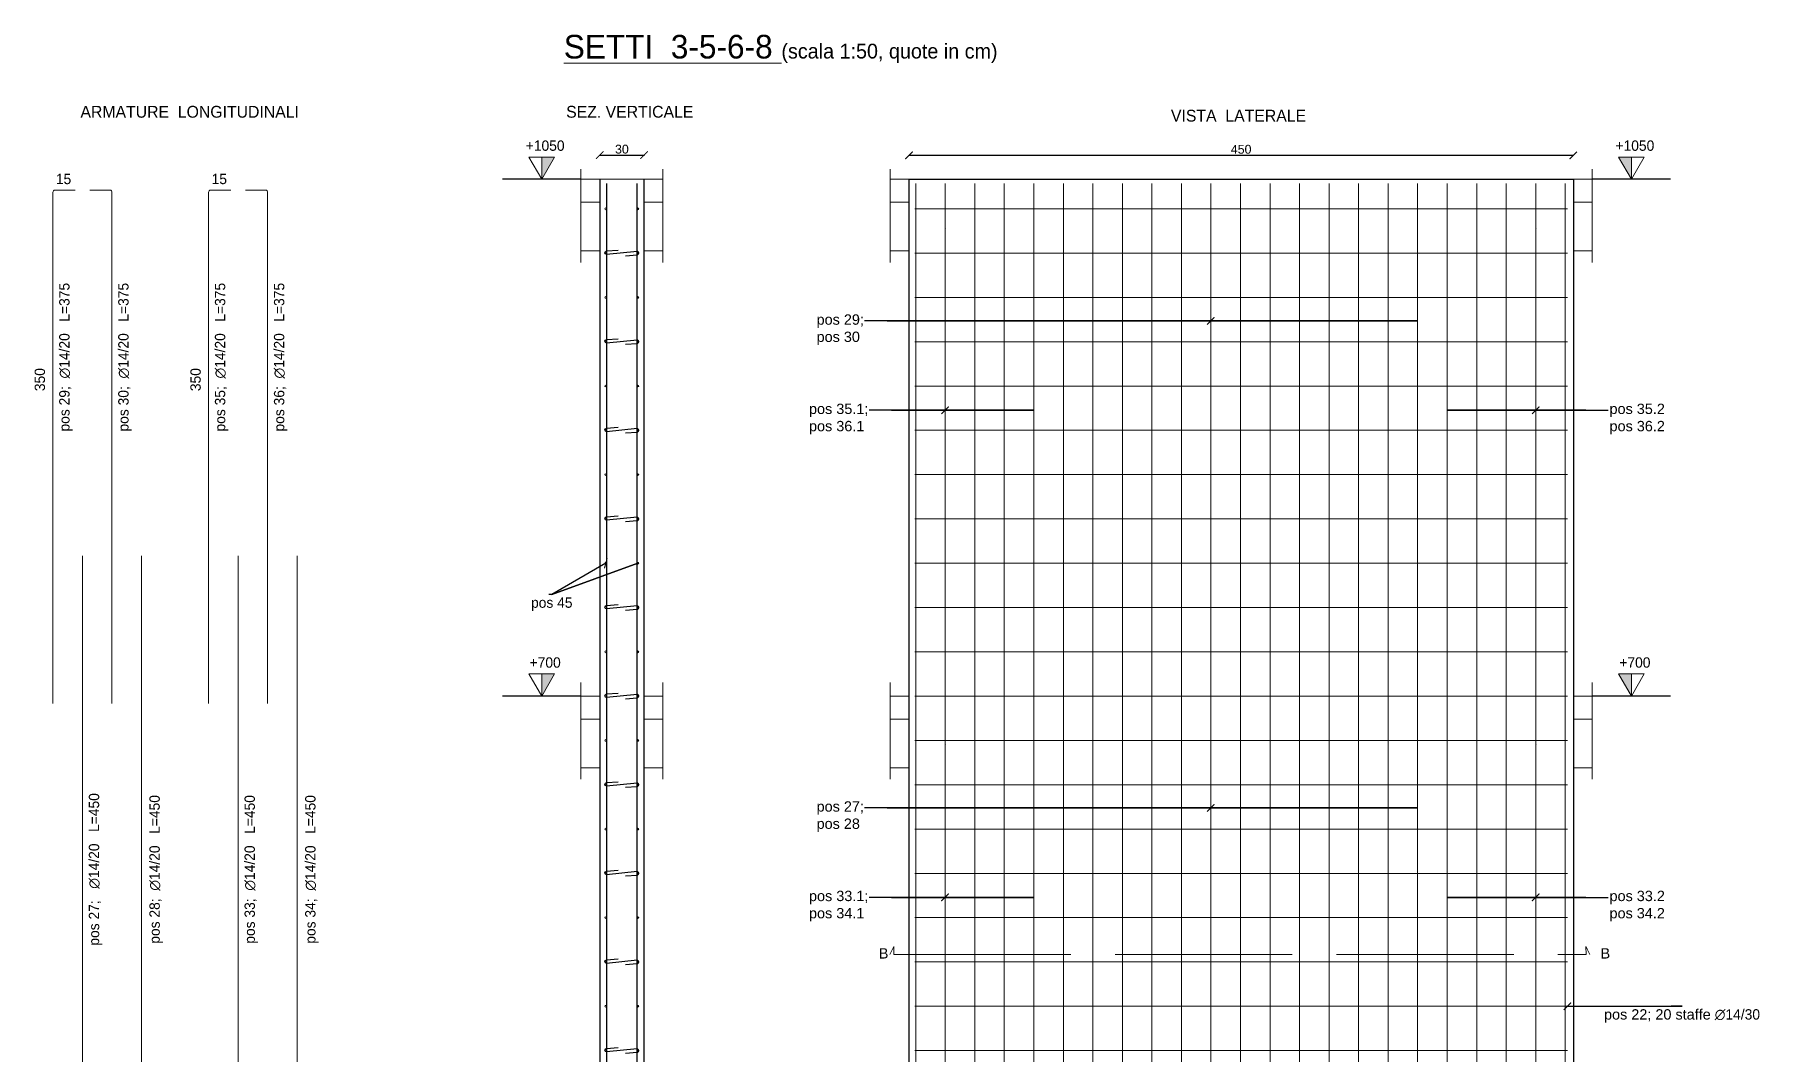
# Model space of a CAD drawing. Header units: millimetres. Extents: x 1415 to 3549, y 2194 to 4677.
# Drawn here: x 1717.01 to 1728.7, y 2320.53 to 2327.43 of the extents above; entities that cross this region are included whole.
import ezdxf
from ezdxf import colors
from ezdxf.entities.mleader import LeaderData, LeaderLine
from ezdxf.math import Vec2, Vec3

# ---------------------------------------------------------------- set-up
doc = ezdxf.new("R2010")
doc.units = ezdxf.units.MM
doc.linetypes.add('ACAD_ISO02W100', pattern=[15, 12, -3])
doc.layers.get('0').update_dxf_attribs({"plot": 0})
for name, color, linetype, lineweight in [('armature longitudinali', 5, 'Continuous', 9), ('Layer3', 7, 'Continuous', 15), ('Layer4', 7, 'Continuous', 15), ('quote', 252, 'Continuous', 5), ('Setti', 5, 'Continuous', 30), ('sezione', 18, 'ACAD_ISO02W100', 20), ('staffe', 10, 'Continuous', 9)]:
    doc.layers.add(name, color=color, linetype=linetype, lineweight=lineweight)
doc.layers.add('linea tratteggiata', color=221, linetype='ACAD_ISO02W100')
doc.styles.add('per i setti', font='ARIALN.TTF')
doc.styles.get("Standard").update_dxf_attribs({"font": 'arial.ttf'})
doc.dimstyles.new('quote c.a 2', dxfattribs={"dimtxt": 0.06, "dimasz": 0.05, "dimexe": 0.0005, "dimexo": 0.0015, "dimgap": 0.01, "dimtad": 2, "dimdec": 0, "dimlfac": 100, "dimzin": 0, "dimdsep": 46, "dimtxsty": 'Standard', "dimblk": 'ARCHTICK', "dimcen": 0, "dimclre": 252, "dimadec": 0, "dimazin": 2, "dimtfac": 1, "dimtdec": 0, "dimtofl": 0, "dimtmove": 0, "dimatfit": 3, "dimfxl": 0.0035, "dimfxlon": 1, "dimtolj": 1, "dimtzin": 0, "dimarcsym": 0})

# ---------------------------------------------------------------- blocks, each defined once
blk = doc.blocks.new('*U119')
at = {"layer": 'staffe'}
blk.add_lwpolyline([(-2.21, 0), (2.21, 0)], dxfattribs=at)
blk = doc.blocks.new('*U120')
at = {"layer": 'Layer4', "color": 0, "linetype": 'ByBlock', "lineweight": -2, "transparency": 16777216}
for p in [(0, 4.55), (0, 4.375), (0, 4.2), (0, 4.025), (0, 3.85), (0, 3.675), (0, 3.5), (0, 3.325), (0, 3.15), (0, 2.975), (0, 2.8), (0, 2.625), (0, 2.45), (0, 2.275), (0, 2.1), (0, 1.925), (0, 1.75), (0, 1.575), (0, 1.4), (0, 1.225), (0, 1.05), (0, 0.875), (0, 0.7), (0, 0.525), (0, 0.35), (0, 0.175), (0, 0)]:
    blk.add_blockref('*U119', p, dxfattribs=at)
blk = doc.blocks.new('*U121')
at = {"layer": 'armature longitudinali'}
blk.add_lwpolyline([(0, -5.236), (0, 5.236)], dxfattribs=at)
blk = doc.blocks.new('*U122')
at = {"layer": 'Layer4', "color": 0, "linetype": 'ByBlock', "lineweight": -2, "transparency": 16777216}
for p in [(0, 0), (0.2, 0), (0.4, 0), (0.6, 0), (0.8, 0), (1, 0), (1.2, 0), (1.4, 0), (1.6, 0), (1.8, 0), (2, 0), (2.2, 0), (2.4, 0), (2.6, 0), (2.8, 0), (3, 0), (3.2, 0), (3.4, 0), (3.6, 0), (3.8, 0), (4, 0), (4.2, 0), (4.4, 0)]:
    blk.add_blockref('*U121', p, dxfattribs=at)
blk = doc.blocks.new('*U133')
at = {"layer": 'armature longitudinali'}
h = blk.add_hatch(color=256, dxfattribs=at)
h.dxf.hatch_style = 1
h.paths.add_polyline_path([(-0.103, 0, 1), (-0.115, 0, 1)])
h.paths.add_polyline_path([(0.115, 0, 1), (0.103, 0, 1)])
h = blk.add_hatch(color=256, dxfattribs=at)
h.dxf.hatch_style = 1
h.paths.add_polyline_path([(0.103, 0, 1), (0.115, 0, 1)])
for centre in [(-0.109, 0), (0.109, 0)]:
    blk.add_circle(centre, 0.00599, dxfattribs=at)
blk = doc.blocks.new('*U134')
at = {"layer": 'armature longitudinali', "color": 0, "linetype": 'ByBlock', "lineweight": -2, "transparency": 16777216}
for p in [(0, 4.55), (0, 4.375), (0, 4.2), (0, 4.025), (0, 3.85), (0, 3.675), (0, 3.5), (0, 3.325), (0, 3.15), (0, 2.975), (0, 2.8), (0, 2.625), (0, 2.45), (0, 2.275), (0, 2.1), (0, 1.925), (0, 1.75), (0, 1.575), (0, 1.4), (0, 1.225), (0, 1.05), (0, 0.875), (0, 0.7), (0, 0.525), (0, 0.35), (0, 0.175), (0, 0)]:
    blk.add_blockref('*U133', p, dxfattribs=at)
blk = doc.blocks.new('*U131')
at = {"layer": 'staffe', "lineweight": 30}
blk.add_lwpolyline([(0.024, -0.019), (0.103, -0.013, 1.019512), (0.103, 0.01), (-0.103, -0.011, -0.98032), (-0.103, 0.013), (-0.025, 0.019)], format="xyb", dxfattribs=at)
blk = doc.blocks.new('*U132')
at = {"layer": 'armature longitudinali', "color": 0, "linetype": 'ByBlock', "lineweight": -2, "transparency": 16777216}
for p in [(0, 5.4), (0, 4.8), (0, 4.2), (0, 3.6), (0, 3), (0, 2.4), (0, 1.8), (0, 1.2), (0, 0.6), (0, 0)]:
    blk.add_blockref('*U131', p, dxfattribs=at)
blk = doc.blocks.new('_ArchTick')
at = {"color": 0, "linetype": 'ByBlock', "const_width": 0.15}
blk.add_lwpolyline([(-0.5, -0.5), (0.5, 0.5)], dxfattribs=at)
blk = doc.blocks.new('*D136')
at = {"layer": 'Defpoints', "color": 0, "transparency": 16777216}
for p in [(1721.139, 2326.614), (1720.839, 2326.45), (1721.139, 2326.45)]:
    blk.add_point(p, dxfattribs=at)
at = {"layer": 'quote', "color": 252, "lineweight": -2, "transparency": 16777216}
for p, q in [((1720.839, 2326.61), (1720.839, 2326.614)), ((1721.139, 2326.61), (1721.139, 2326.614))]:
    blk.add_line(p, q, dxfattribs=at)
at = {"layer": 'quote', "color": 0, "linetype": 'Continuous', "lineweight": -2, "transparency": 16777216}
blk.add_line((1720.839, 2326.614), (1721.139, 2326.614), dxfattribs=at)
at = {"layer": 'quote', "color": 0, "lineweight": -2, "transparency": 16777216, "xscale": 0.05, "yscale": 0.05, "zscale": 0.05, "rotation": 180}
blk.add_blockref('_ArchTick', (1720.839, 2326.614), dxfattribs=at)
at = {"layer": 'quote', "color": 0, "lineweight": -2, "transparency": 16777216, "xscale": 0.05, "yscale": 0.05, "zscale": 0.05}
blk.add_blockref('_ArchTick', (1721.139, 2326.614), dxfattribs=at)
at = {"layer": 'quote', "color": 0, "transparency": 16777216, "insert": (1720.989, 2326.654), "char_height": 0.06, "attachment_point": 5}
blk.add_mtext('\\A1;30', dxfattribs=at)
blk = doc.blocks.new('*D141')
at = {"layer": 'Defpoints', "color": 0, "transparency": 16777216}
for p in [(1722.934, 2326.612), (1722.934, 2326.45), (1727.434, 2326.45)]:
    blk.add_point(p, dxfattribs=at)
at = {"layer": 'quote', "color": 252, "lineweight": -2, "transparency": 16777216}
for p, q in [((1722.934, 2326.609), (1722.934, 2326.613)), ((1727.434, 2326.609), (1727.434, 2326.613))]:
    blk.add_line(p, q, dxfattribs=at)
at = {"layer": 'quote', "color": 0, "linetype": 'Continuous', "lineweight": -2, "transparency": 16777216}
blk.add_line((1727.434, 2326.612), (1722.934, 2326.612), dxfattribs=at)
at = {"layer": 'quote', "color": 0, "lineweight": -2, "transparency": 16777216, "xscale": 0.05, "yscale": 0.05, "zscale": 0.05, "rotation": 180}
blk.add_blockref('_ArchTick', (1722.934, 2326.612), dxfattribs=at)
at = {"layer": 'quote', "color": 0, "lineweight": -2, "transparency": 16777216, "xscale": 0.05, "yscale": 0.05, "zscale": 0.05}
blk.add_blockref('_ArchTick', (1727.434, 2326.612), dxfattribs=at)
at = {"layer": 'quote', "color": 0, "transparency": 16777216, "insert": (1725.184, 2326.653), "char_height": 0.06, "attachment_point": 5}
blk.add_mtext('\\A1;450', dxfattribs=at)
blk = doc.blocks.new('*U391')
at = {"layer": 'staffe'}
blk.add_lwpolyline([(-2.21, 0), (2.21, 0)], dxfattribs=at)
blk = doc.blocks.new('*U392')
at = {"layer": 'Layer4', "color": 0, "linetype": 'ByBlock', "lineweight": -2, "transparency": 16777216}
for p in [(0, 5.7), (0, 5.4), (0, 5.1), (0, 4.8), (0, 4.5), (0, 4.2), (0, 3.9), (0, 3.6), (0, 3.3), (0, 3), (0, 2.7), (0, 2.4), (0, 2.1), (0, 1.8), (0, 1.5), (0, 1.2), (0, 0.9), (0, 0.6), (0, 0.3), (0, 0)]:
    blk.add_blockref('*U391', p, dxfattribs=at)
blk = doc.blocks.new('*U393')
at = {"layer": 'armature longitudinali'}
h = blk.add_hatch(color=256, dxfattribs=at)
h.dxf.hatch_style = 1
h.paths.add_polyline_path([(-0.103, 0, 1), (-0.115, 0, 1)])
h.paths.add_polyline_path([(0.115, 0, 1), (0.103, 0, 1)])
h = blk.add_hatch(color=256, dxfattribs=at)
h.dxf.hatch_style = 1
h.paths.add_polyline_path([(0.103, 0, 1), (0.115, 0, 1)])
for centre in [(-0.109, 0), (0.109, 0)]:
    blk.add_circle(centre, 0.00599, dxfattribs=at)
blk = doc.blocks.new('*U394')
at = {"layer": 'armature longitudinali', "color": 0, "linetype": 'ByBlock', "lineweight": -2, "transparency": 16777216}
for p in [(0, 5.7), (0, 5.4), (0, 5.1), (0, 4.8), (0, 4.5), (0, 4.2), (0, 3.9), (0, 3.6), (0, 3.3), (0, 3), (0, 2.7), (0, 2.4), (0, 2.1), (0, 1.8), (0, 1.5), (0, 1.2), (0, 0.9), (0, 0.6), (0, 0.3), (0, 0)]:
    blk.add_blockref('*U393', p, dxfattribs=at)

msp = doc.modelspace()

# ---------------------------------------------------------------- hatches: boundary and pattern name
at = {"layer": 'Layer4'}
h = msp.add_hatch(color=0, dxfattribs=at)
h.dxf.hatch_style = 1
h.paths.add_polyline_path([(1720.4455, 2326.6003), (1720.5321, 2326.6003), (1720.4455, 2326.4503)])
h = msp.add_hatch(color=0, dxfattribs=at)
h.dxf.hatch_style = 1
h.paths.add_polyline_path([(1727.8278, 2326.6003), (1727.7412, 2326.6003), (1727.8278, 2326.4503)])
h = msp.add_hatch(color=0, dxfattribs=at)
h.dxf.hatch_style = 1
h.paths.add_polyline_path([(1720.4455, 2323.1003), (1720.5321, 2323.1003), (1720.4455, 2322.9503)])
h = msp.add_hatch(color=0, dxfattribs=at)
h.dxf.hatch_style = 1
h.paths.add_polyline_path([(1727.8278, 2323.1003), (1727.7412, 2323.1003), (1727.8278, 2322.9503)])

# ---------------------------------------------------------------- linework, layer by layer
at = {"layer": 'armature longitudinali'}
for points in [[(1721.1389, 2326.4503), (1720.8389, 2326.4503)], [(1724.1894, 2326.4503), (1724.1894, 2326.4523)], [(1724.4105, 2326.4503), (1724.4105, 2326.4523)], [(1724.6316, 2326.4503), (1724.6316, 2326.4523)], [(1724.8527, 2326.4503), (1724.8527, 2326.4523)], [(1725.0739, 2326.4503), (1725.0739, 2326.4523)], [(1725.295, 2326.4503), (1725.295, 2326.4523)], [(1725.5161, 2326.4503), (1725.5161, 2326.4523)], [(1725.7372, 2326.4503), (1725.7372, 2326.4523)], [(1725.9583, 2326.4503), (1725.9583, 2326.4523)], [(1726.1794, 2326.4503), (1726.1794, 2326.4523)], [(1717.3341, 2319.4503), (1717.3341, 2323.9002)], [(1717.7341, 2319.4503), (1717.7341, 2323.9002)], [(1718.3891, 2319.4503), (1718.3891, 2323.9002)], [(1718.7891, 2319.4503), (1718.7891, 2323.9002)]]:
    msp.add_lwpolyline(points, dxfattribs=at)
for points in [[(1717.1341, 2322.9002), (1717.1341, 2326.3631, -0.4142136), (1717.1474, 2326.3765), (1717.2841, 2326.3765)], [(1717.5341, 2322.9002), (1717.5341, 2326.3631, 0.4142136), (1717.5208, 2326.3765), (1717.3841, 2326.3765)], [(1718.1891, 2322.9002), (1718.1891, 2326.3631, -0.4142136), (1718.2024, 2326.3765), (1718.3391, 2326.3765)], [(1718.5891, 2322.9002), (1718.5891, 2326.3631, 0.4142136), (1718.5758, 2326.3765), (1718.4391, 2326.3765)]]:
    msp.add_lwpolyline(points, format="xyb", dxfattribs=at)
at = {"layer": 'armature longitudinali', "lineweight": 30}
for points in [[(1720.8859, 2315.9503), (1720.8859, 2326.4221)], [(1721.0919, 2315.9503), (1721.0919, 2326.4221)]]:
    msp.add_lwpolyline(points, dxfattribs=at)
at = {"layer": 'Layer3'}
for points in [[(1720.7109, 2326.2952), (1720.8389, 2326.2952)], [(1721.2669, 2326.2952), (1721.1389, 2326.2952)], [(1722.8064, 2326.2952), (1722.9344, 2326.2952)], [(1727.5624, 2326.2952), (1727.4344, 2326.2952)], [(1720.8389, 2325.9652), (1720.8389, 2325.9652), (1720.7109, 2325.9652)], [(1721.1389, 2325.9652), (1721.1389, 2325.9652), (1721.2669, 2325.9652)], [(1722.9344, 2325.9652), (1722.9344, 2325.9652), (1722.8064, 2325.9652)], [(1727.4344, 2325.9652), (1727.4344, 2325.9652), (1727.5624, 2325.9652)], [(1720.7109, 2322.9503), (1720.8389, 2322.9503)], [(1722.8064, 2322.9503), (1722.9344, 2322.9503)], [(1727.5624, 2322.9503), (1727.4344, 2322.9503)], [(1720.7109, 2322.7952), (1720.8389, 2322.7952)], [(1721.2669, 2322.7952), (1721.1389, 2322.7952)], [(1722.8064, 2322.7952), (1722.9344, 2322.7952)], [(1727.5624, 2322.7952), (1727.4344, 2322.7952)], [(1720.8389, 2322.4652), (1720.8389, 2322.4652), (1720.7109, 2322.4652)], [(1721.1389, 2322.4652), (1721.1389, 2322.4652), (1721.2669, 2322.4652)], [(1722.9344, 2322.4652), (1722.9344, 2322.4652), (1722.8064, 2322.4652)], [(1727.4344, 2322.4652), (1727.4344, 2322.4652), (1727.5624, 2322.4652)]]:
    msp.add_lwpolyline(points, dxfattribs=at)
for points in [[(1723.1844, 2326.1203), (1723.1844, 2326.1203)], [(1727.1844, 2326.1203), (1727.1844, 2326.1203)], [(1723.1844, 2322.6203), (1723.1844, 2322.6203)], [(1727.1844, 2322.6203), (1727.1844, 2322.6203)]]:
    msp.add_lwpolyline(points, close=True, dxfattribs=at)
at = {"layer": 'Layer4'}
for points in [[(1720.4455, 2326.4503), (1720.5321, 2326.6003), (1720.3589, 2326.6003)], [(1727.8278, 2326.4503), (1727.9144, 2326.6003), (1727.7412, 2326.6003)], [(1720.4455, 2322.9503), (1720.5321, 2323.1003), (1720.3589, 2323.1003)], [(1727.8278, 2322.9503), (1727.9144, 2323.1003), (1727.7412, 2323.1003)]]:
    msp.add_lwpolyline(points, close=True, dxfattribs=at)
for points in [[(1720.4455, 2326.4503), (1720.4455, 2326.6003)], [(1727.8278, 2326.4503), (1727.8278, 2326.6003)], [(1720.8389, 2326.4503), (1720.7109, 2326.4503), (1720.7109, 2326.4503)], [(1721.1389, 2326.4503), (1721.2669, 2326.4503), (1721.2669, 2326.4503)], [(1722.9344, 2326.4503), (1722.8064, 2326.4503), (1722.8064, 2326.4503)], [(1723.1844, 2326.4503), (1722.9344, 2326.4503)], [(1727.4344, 2326.4503), (1727.5624, 2326.4503), (1727.5624, 2326.4503)], [(1720.4455, 2322.9503), (1720.4455, 2323.1003)], [(1727.8278, 2322.9503), (1727.8278, 2323.1003)], [(1720.8389, 2322.9503), (1720.7109, 2322.9503), (1720.7109, 2322.9503)], [(1721.1389, 2322.9503), (1721.2669, 2322.9503), (1721.2669, 2322.9503)], [(1722.9344, 2322.9503), (1722.8064, 2322.9503), (1722.8064, 2322.9503)], [(1727.4344, 2322.9503), (1727.5624, 2322.9503), (1727.5624, 2322.9503)]]:
    msp.add_lwpolyline(points, dxfattribs=at)
at = {"layer": 'linea tratteggiata', "ltscale": 0.2}
for points in [[(1720.7109, 2326.4503), (1720.1801, 2326.4503)], [(1728.0932, 2326.4503), (1727.5624, 2326.4503)], [(1720.7109, 2322.9503), (1720.1801, 2322.9503)], [(1720.7109, 2322.9503), (1720.1801, 2322.9503)], [(1728.0932, 2322.9503), (1727.5624, 2322.9503)], [(1728.0932, 2322.9503), (1727.5624, 2322.9503)]]:
    msp.add_lwpolyline(points, dxfattribs=at)
at = {"layer": 'Setti', "lineweight": -2}
msp.add_lwpolyline([(1720.8389, 2326.4503), (1720.8389, 2315.9503), (1721.1389, 2315.9503), (1721.1389, 2326.4503)], dxfattribs=at)
at = {"layer": 'Setti'}
msp.add_lwpolyline([(1727.4344, 2315.9503), (1722.9344, 2315.9503), (1722.9344, 2326.4503), (1727.4344, 2326.4503), (1727.4344, 2315.9503)], dxfattribs=at)
at = {"layer": 'sezione'}
for p, q in [((1722.8033, 2321.2003), (1722.8305, 2321.2555)), ((1722.8305, 2321.2555), (1722.8305, 2321.2003)), ((1727.5472, 2321.2004), (1727.5201, 2321.2554))]:
    msp.add_line(p, q, dxfattribs=at)
at = {"layer": 'sezione', "ltscale": 0.1}
msp.add_line((1722.8305, 2321.2003), (1727.4344, 2321.2003), dxfattribs=at)
at = {"layer": 'sezione', "ltscale": 0.2}
for points in [[(1720.7109, 2326.5179), (1720.7109, 2325.8878)], [(1721.2669, 2326.5179), (1721.2669, 2325.8878)], [(1722.8064, 2326.5179), (1722.8064, 2325.8878)], [(1727.5624, 2326.5179), (1727.5624, 2325.8878)], [(1720.7109, 2323.0179), (1720.7109, 2322.3878)], [(1721.2669, 2323.0179), (1721.2669, 2322.3878)], [(1722.8064, 2323.0179), (1722.8064, 2322.3878)], [(1727.5624, 2323.0179), (1727.5624, 2322.3878)], [(1727.4344, 2321.2004), (1727.5202, 2321.2004), (1727.5201, 2321.2554), (1727.5281, 2321.2392)]]:
    msp.add_lwpolyline(points, dxfattribs=at)
at = {"layer": 'sezione', "ltscale": 0.005}
for points in [[(1720.7109, 2323.0429), (1720.7109, 2322.5429)], [(1721.2669, 2323.0429), (1721.2669, 2322.5429)], [(1722.8064, 2323.0429), (1722.8064, 2322.5429)], [(1727.5624, 2323.0429), (1727.5624, 2322.5429)]]:
    msp.add_lwpolyline(points, dxfattribs=at)

# ---------------------------------------------------------------- block references
at = {"layer": 'armature longitudinali'}
for name, p in [('*U394', (1720.9889, 2320.5503)), ('*U132', (1720.9885, 2320.5519)), ('*U134', (1720.9889, 2316.0003))]:
    msp.add_blockref(name, p, dxfattribs=at)
at = {"layer": 'Layer4', "xscale": -1}
for name, p in [('*U122', (1727.3796, 2321.1862)), ('*U392', (1725.1844, 2320.5503)), ('*U120', (1725.1844, 2316.0003))]:
    msp.add_blockref(name, p, dxfattribs=at)

# ---------------------------------------------------------------- texts
at = {"layer": 'Layer3'}
for s, width, insert, char_height, attachment_point in [('\\pxqc;{\\fBahnschrift Light|b0|i0|c0|p34;\\LSETTI  3-5-6-8\\l \\H0.625x;(scala 1:50, quote in cm)}', 3.051548, (1720.5387, 2327.4281), 0.16, 1), ('\\pxqc;{\\fBahnschrift Light|b0|i0|c0|p34;ARMATURE  LONGITUDINALI}', 1.462709, (1717.3295, 2326.9473), 0.08, 1), ('\\pxqc;{\\fBahnschrift Light|b0|i0|c0|p34;SEZ. VERTICALE}', 1.392071, (1720.3462, 2326.9473), 0.08, 1), ('\\pxqc;{\\fBahnschrift Light|b0|i0|c0|p34;VISTA  LATERALE}', 1.392071, (1725.8622, 2326.9209), 0.08, 3)]:
    msp.add_mtext_dynamic_manual_height_columns(s, width=width, gutter_width=12.5, heights=[0], dxfattribs=dict(at, insert=insert, char_height=char_height, attachment_point=attachment_point))
at = {"layer": 'quote', "char_height": 0.07, "style": 'per i setti'}
for s, width, insert, attachment_point in [('\\pxqc;{\\fBahnschrift Light|b0|i0|c0|p34;+1050}', 0.313534, (1720.6259, 2326.7131), 3), ('\\pxqc;{\\fBahnschrift Light|b0|i0|c0|p34;+1050}', 0.313534, (1728.0082, 2326.7131), 3), ('\\pxqc;{\\fBahnschrift Light|b0|i0|c0|p34;15}', 0.944316, (1716.7343, 2326.4873), 1), ('\\pxqc;{\\fBahnschrift Light|b0|i0|c0|p34;15}', 0.944316, (1717.7893, 2326.4873), 1), ('\\pxqc;{\\fBahnschrift Light|b0|i0|c0|p34;+700}', 0.313534, (1720.6259, 2323.2131), 3), ('\\pxqc;{\\fBahnschrift Light|b0|i0|c0|p34;+700}', 0.313534, (1728.0082, 2323.2131), 3)]:
    msp.add_mtext_dynamic_manual_height_columns(s, width=width, gutter_width=12.5, heights=[0], dxfattribs=dict(at, insert=insert, attachment_point=attachment_point))
at = {"layer": 'quote', "char_height": 0.07, "attachment_point": 1, "rotation": 90, "style": 'per i setti'}
for s, width, insert in [('\\pxqc;{\\fBahnschrift Light|b0|i0|c0|p34;pos 29;  ∅14/20   L=375}', 1.248062, (1717.1768, 2324.6214)), ('\\pxqc;{\\fBahnschrift Light|b0|i0|c0|p34;pos 30;  ∅14/20   L=375}', 1.248062, (1717.5768, 2324.6214)), ('\\pxqc;{\\fBahnschrift Light|b0|i0|c0|p34;pos 35;  ∅14/20   L=375}', 1.248062, (1718.2317, 2324.6214)), ('\\pxqc;{\\fBahnschrift Light|b0|i0|c0|p34;pos 36;  ∅14/20   L=375}', 1.248062, (1718.6317, 2324.6214)), ('{\\fBahnschrift Light|b0|i0|c0|p34;350}', 0.220395, (1717.0106, 2325.0155)), ('{\\fBahnschrift Light|b0|i0|c0|p34;350}', 0.220395, (1718.0656, 2325.0155)), ('\\pxqc;{\\fBahnschrift Light|b0|i0|c0|p34;pos 27;   ∅14/20   L=450}', 1.248062, (1717.3776, 2321.1531)), ('\\pxqc;{\\fBahnschrift Light|b0|i0|c0|p34;pos 28;  ∅14/20   L=450}', 1.248062, (1717.7882, 2321.1531)), ('\\pxqc;{\\fBahnschrift Light|b0|i0|c0|p34;pos 33;  ∅14/20   L=450}', 1.248062, (1718.4325, 2321.1531)), ('\\pxqc;{\\fBahnschrift Light|b0|i0|c0|p34;pos 34;  ∅14/20   L=450}', 1.248062, (1718.8432, 2321.1531))]:
    msp.add_mtext_dynamic_manual_height_columns(s, width=width, gutter_width=12.5, heights=[0], dxfattribs=dict(at, insert=insert))
at = {"layer": 'sezione', "char_height": 0.07, "attachment_point": 1}
for insert in [(1722.7292, 2321.2434), (1727.6188, 2321.2434)]:
    msp.add_mtext_dynamic_manual_height_columns('B', width=40.648423, gutter_width=12.5, heights=[0], dxfattribs=dict(at, insert=insert))

# ---------------------------------------------------------------- dimensions: what is measured, and where the dimension line sits
at = {"layer": 'quote'}
for base, p1, p2, angle, picture, middle in [((1721.1389, 2326.6135), (1720.8389, 2326.4503), (1721.1389, 2326.4503), 0, '*D136', (1720.9889, 2326.6542)), ((1722.9344, 2326.612), (1727.4344, 2326.4503), (1722.9344, 2326.4503), 180, '*D141', (1725.1844, 2326.6526))]:
    dim = msp.add_linear_dim(base=base, p1=p1, p2=p2, angle=angle, dimstyle='quote c.a 2', dxfattribs=at)
    dim.commit()
    dim.dimension.update_dxf_attribs({"geometry": picture, "text_midpoint": middle})

# ---------------------------------------------------------------- leaders
ml = msp.add_multileader_mtext('Standard', dxfattribs=at)
ml.set_content('pos 29;\\Ppos 30', color=256)
ml.set_leader_properties()
ml.set_arrow_properties(name='ARCHTICK')
ml.build(insert=Vec2(0, 0))
ml.multileader.update_dxf_attribs({"dogleg_length": 0.1523, "arrow_head_size": 0.05})
ctx = ml.context
ctx.base_point, ctx.char_height, ctx.arrow_head_size, ctx.landing_gap_size, ctx.plane_origin = Vec3(1722.2877, 2325.4907), 0.07, 0.05, 0.02, Vec3(1724.7764, 2325.1309)
notes = []
notes.append((ctx, [(0, (1, 1, 0), (1722.7856, 2325.4907), (-1, 0), 0.1523, [(13, [(1724.9778, 2325.4907), (1725.1796, 2325.4907), (1724.7778, 2325.4907), (1722.7856, 2325.4907), (1722.7856, 2325.4907), (1722.7856, 2325.4907), (1722.7856, 2325.4907), (1722.7856, 2325.4907), (1724.5796, 2325.4907), (1724.3796, 2325.4907), (1724.1796, 2325.4907), (1723.9796, 2325.4907), (1725.3796, 2325.4907), (1725.5796, 2325.4907), (1725.7796, 2325.4907), (1725.9796, 2325.4907), (1726.1796, 2325.4907), (1726.3796, 2325.4907)], 0, [])])]))
ctx.mtext.insert, ctx.mtext.flow_direction = Vec3(1722.3077, 2325.5354), 5
ml = msp.add_multileader_mtext('Standard', dxfattribs=at)
ml.set_content('pos 35.1;\\Ppos 36.1', color=256)
ml.set_leader_properties()
ml.set_arrow_properties(name='ARCHTICK')
ml.build(insert=Vec2(0, 0))
ml.multileader.update_dxf_attribs({"dogleg_length": 0.03, "arrow_head_size": 0.05})
ctx = ml.context
ctx.base_point, ctx.char_height, ctx.arrow_head_size, ctx.landing_gap_size, ctx.plane_origin = Vec3(1722.2364, 2324.8861), 0.07, 0.05, 0.02, Vec3(1722.9764, 2324.5263)
notes.append((ctx, [(1, (1, 1, 0), (1722.8158, 2324.8861), (-1, 0), 0.1523, [(4, [(1723.1778, 2324.8861), (1723.3796, 2324.8861), (1722.9778, 2324.8861), (1722.8158, 2324.8861), (1723.5796, 2324.8861), (1723.7796, 2324.8861)], 0, [])])]))
ctx.mtext.insert, ctx.mtext.flow_direction = Vec3(1722.2564, 2324.9308), 5
ml = msp.add_multileader_mtext('Standard', dxfattribs=at)
ml.set_content('pos 35.2\\Ppos 36.2', color=256)
ml.set_leader_properties()
ml.set_arrow_properties(name='ARCHTICK')
ml.build(insert=Vec2(0, 0))
ml.multileader.update_dxf_attribs({"dogleg_length": 0.03, "arrow_head_size": 0.05})
ctx = ml.context
ctx.base_point, ctx.char_height, ctx.arrow_head_size, ctx.landing_gap_size, ctx.plane_origin = Vec3(1727.671, 2324.8861), 0.07, 0.05, 0.02, Vec3(1727.381, 2324.5263)
ctx.text_align_type = 2
notes.append((ctx, [(1, (1, 1, 0), (1727.5188, 2324.8861), (1, 0), 0.1523, [(4, [(1727.1796, 2324.8861), (1726.9778, 2324.8861), (1727.3796, 2324.8861), (1727.5188, 2324.8861), (1726.7778, 2324.8861), (1726.5778, 2324.8861)], 0, [])])]))
ctx.mtext.insert, ctx.mtext.alignment, ctx.mtext.flow_direction = Vec3(1728.0546, 2324.9308), 3, 5
ml = msp.add_multileader_mtext('Standard', dxfattribs=at)
ml.set_content('{\\fBahnschrift Light|b0|i0|c0|p34;pos 45}', color=256)
ml.set_leader_properties()
ml.set_arrow_properties(name='ARCHTICK')
ml.build(insert=Vec2(0, 0))
ml.multileader.update_dxf_attribs({"text_attachment_direction": 1, "dogleg_length": 0.1523, "arrow_head_size": 0.05})
ctx = ml.context
ctx.base_point, ctx.char_height, ctx.arrow_head_size, ctx.landing_gap_size, ctx.plane_origin = Vec3(1720.5139, 2323.5083), 0.07, 0.05, 0.02, Vec3(1720.8799, 2323.8503)
ctx.text_align_type = 1
notes.append((ctx, [(0, (1, 1, 0), (1720.5139, 2323.6386), (-1, 0), 0.021, [(6, [(1720.8799, 2323.8503), (1720.5139, 2323.6386), (1721.0979, 2323.8503)], 0, [])])]))
ctx.mtext.insert, ctx.mtext.width, ctx.mtext.defined_height, ctx.mtext.alignment, ctx.mtext.flow_direction = Vec3(1720.5139, 2323.6186), 1.062403, 0.0739, 2, 5
ml = msp.add_multileader_mtext('Standard', dxfattribs=at)
ml.set_content('pos 27;\\Ppos 28', color=256)
ml.set_leader_properties()
ml.set_arrow_properties(name='ARCHTICK')
ml.build(insert=Vec2(0, 0))
ml.multileader.update_dxf_attribs({"dogleg_length": 0.1523, "arrow_head_size": 0.05})
ctx = ml.context
ctx.base_point, ctx.char_height, ctx.arrow_head_size, ctx.landing_gap_size, ctx.plane_origin = Vec3(1722.2877, 2322.1935), 0.07, 0.05, 0.02, Vec3(1724.7764, 2321.8336)
notes.append((ctx, [(0, (1, 1, 0), (1722.7856, 2322.1935), (-1, 0), 0.1523, [(13, [(1724.9778, 2322.1935), (1725.1796, 2322.1935), (1724.7778, 2322.1935), (1722.7856, 2322.1935), (1722.7856, 2322.1935), (1722.7856, 2322.1935), (1722.7856, 2322.1935), (1722.7856, 2322.1935), (1724.5796, 2322.1935), (1724.3796, 2322.1935), (1724.1796, 2322.1935), (1723.9796, 2322.1935), (1725.3796, 2322.1935), (1725.5796, 2322.1935), (1725.7796, 2322.1935), (1725.9796, 2322.1935), (1726.1796, 2322.1935), (1726.3796, 2322.1935)], 0, [])])]))
ctx.mtext.insert, ctx.mtext.flow_direction = Vec3(1722.3077, 2322.2382), 5
ml = msp.add_multileader_mtext('Standard', dxfattribs=at)
ml.set_content('pos 33.1;\\Ppos 34.1', color=256)
ml.set_leader_properties()
ml.set_arrow_properties(name='ARCHTICK')
ml.build(insert=Vec2(0, 0))
ml.multileader.update_dxf_attribs({"dogleg_length": 0.03, "arrow_head_size": 0.05})
ctx = ml.context
ctx.base_point, ctx.char_height, ctx.arrow_head_size, ctx.landing_gap_size, ctx.plane_origin = Vec3(1722.2364, 2321.5876), 0.07, 0.05, 0.02, Vec3(1722.9764, 2321.2278)
notes.append((ctx, [(1, (1, 1, 0), (1722.8158, 2321.5876), (-1, 0), 0.1523, [(4, [(1723.1778, 2321.5876), (1723.3796, 2321.5876), (1722.9778, 2321.5876), (1722.8158, 2321.5876), (1723.5796, 2321.5876), (1723.7796, 2321.5876)], 0, [])])]))
ctx.mtext.insert, ctx.mtext.flow_direction = Vec3(1722.2564, 2321.6323), 5
ml = msp.add_multileader_mtext('Standard', dxfattribs=at)
ml.set_content('pos 33.2\\Ppos 34.2', color=256)
ml.set_leader_properties()
ml.set_arrow_properties(name='ARCHTICK')
ml.build(insert=Vec2(0, 0))
ml.multileader.update_dxf_attribs({"dogleg_length": 0.03, "arrow_head_size": 0.05})
ctx = ml.context
ctx.base_point, ctx.char_height, ctx.arrow_head_size, ctx.landing_gap_size, ctx.plane_origin = Vec3(1727.671, 2321.5876), 0.07, 0.05, 0.02, Vec3(1727.381, 2321.2278)
ctx.text_align_type = 2
notes.append((ctx, [(1, (1, 1, 0), (1727.5188, 2321.5876), (1, 0), 0.1523, [(4, [(1727.1796, 2321.5876), (1726.9778, 2321.5876), (1727.3796, 2321.5876), (1727.5188, 2321.5876), (1726.7778, 2321.5876), (1726.5778, 2321.5876)], 0, [])])]))
ctx.mtext.insert, ctx.mtext.alignment, ctx.mtext.flow_direction = Vec3(1728.0546, 2321.6323), 3, 5
ml = msp.add_multileader_mtext('Standard', dxfattribs=at)
ml.set_content('\\A1;{\\H2.33333x;pos 22; 20 staffe \\fBahnschrift Light|b0|i0|c0|p34;∅14/30}', color=256)
ml.set_leader_properties()
ml.set_arrow_properties(name='ARCHTICK')
ml.build(insert=Vec2(0, 0))
ml.multileader.update_dxf_attribs({"text_attachment_direction": 1, "dogleg_length": 0.1523, "arrow_head_size": 0.05})
ctx = ml.context
ctx.base_point, ctx.char_height, ctx.arrow_head_size, ctx.landing_gap_size, ctx.plane_origin = Vec3(1728.1708, 2320.7126), 0.03, 0.05, 0.02, Vec3(1725.2801, 2321.1003)
ctx.text_align_type = 1
notes.append((ctx, [(1, (1, 1, 0), (1728.1708, 2320.8503), (-1, 0), 0.074, [(0, [(1727.3944, 2320.8503), (1728.1708, 2320.8503)], 0, [])])]))
ctx.mtext.insert, ctx.mtext.alignment, ctx.mtext.flow_direction = Vec3(1728.1708, 2320.8303), 2, 5
for ctx, leaders in notes:
    for number, flags, end, landing, length, lines in leaders:
        leader = LeaderData()
        leader.index, (leader.has_last_leader_line, leader.has_dogleg_vector, leader.attachment_direction) = number, flags
        leader.last_leader_point, leader.dogleg_vector, leader.dogleg_length = Vec3(end), Vec3(landing), length
        for number, points, colour, breaks in lines:
            line = LeaderLine()
            line.index, line.vertices, line.color, line.breaks = number, Vec3.list(points), colors.encode_raw_color(colour), breaks
            leader.lines.append(line)
        ctx.leaders.append(leader)

doc.saveas('drawing.dxf')
